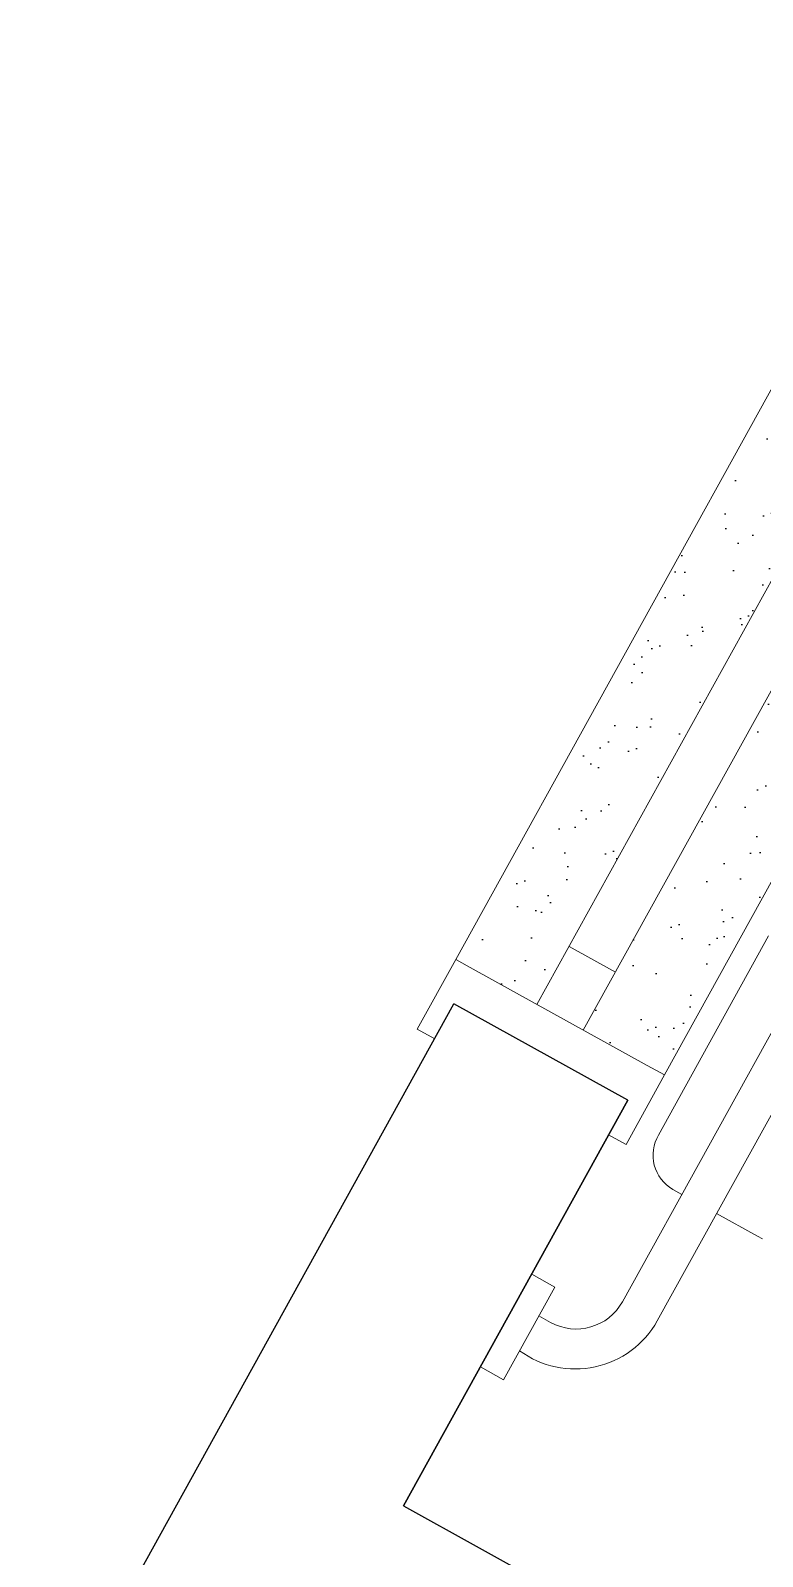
# Model space of a CAD drawing. Header units: metres. Extents: x 2113 to 5678, y -2764 to 956.
# Drawn here: x 3192.921 to 3193.474, y -1646.903 to -1645.751 of the extents above; entities that cross this region are included whole.
import ezdxf

# ---------------------------------------------------------------- set-up
doc = ezdxf.new("R2010")
doc.units = ezdxf.units.M
doc.header["$MEASUREMENT"] = 0
doc.linetypes.add('CONTINU', pattern=[0])
for name, color, linetype in [('_SETOR A', 1, 'Continuous'), ('PAREDE', 7, 'Continuous'), ('TXT_QUADRAFISCAL_5000', 7, 'Continuous'), ('XX-HTC', 8, 'Continuous')]:
    doc.layers.add(name, color=color, linetype=linetype)
for name, color, linetype, lineweight in [('A - Cotas', 254, 'Continuous', 13), ('A - Mobiliário Fixo', 252, 'Continuous', 5), ('AR-EQP-FIX', 1, 'Continuous', 9), ('Esquadrias', 50, 'Continuous', 9)]:
    doc.layers.add(name, color=color, linetype=linetype, lineweight=lineweight)

# ---------------------------------------------------------------- blocks, each defined once
blk = doc.blocks.new('VASO DEFI')
at = {"layer": 'A - Mobiliário Fixo', "extrusion": (0, 0, -1)}
for p, q in [((-0.0426, 0.2173), (-0.0626, 0.2173)), ((-0.0426, 0.1373), (-0.0426, 0.2173)), ((-0.0426, 0.1623), (-0.0326, 0.1623)), ((-0.0626, 0.1373), (-0.0426, 0.1373)), ((0.0074, -0.5677), (0.0074, 0.1223)), ((0.0374, -0.5677), (0.0374, 0.1223))]:
    blk.add_line(p, q, dxfattribs=at)
at = {"layer": 'A - Mobiliário Fixo'}
for p, q in [((0.0074, 0.0297), (-0.0004, 0.0297)), ((0.0374, 0.0297), (0.0726, 0.0297)), ((0.0769, 0.0297), (0.0726, 0.0297)), ((-0.0297, -0.0009), (-0.0297, -0.1727))]:
    blk.add_line(p, q, dxfattribs=at)
at = {"layer": 'A - Mobiliário Fixo', "extrusion": (0, 0, -1)}
for centre, radius, start, end in [((0.0336, 0.1219), 0.071, 82.6996, 179.6722), ((0.0326, 0.1223), 0.04, 90, 180)]:
    blk.add_arc(centre, radius, start, end, dxfattribs=at)
at = {"layer": 'A - Mobiliário Fixo'}
blk.add_arc((0, 0), 0.0297, 90.6777, 181.8268, dxfattribs=at)
blk = doc.blocks.new('GINASIO')
at = {"layer": 'XX-HTC', "ltscale": 5}
h = blk.add_hatch(dxfattribs=at)
h.set_pattern_fill('AR-SAND', color=256, scale=0.001, angle=90, style=0)
h.set_pattern_definition([(127.5, (1665.71458, -2646.801834), (-0.04894132373, -0.0016000313), [0, -0.038608, 0, -0.04318, 0, -0.041275]), (97.5, (1665.71458, -2646.801834), (-0.07168251, 0.0449523283), [0, -0.020828, 0, -0.034798, 0, -0.013335]), (57.5, (1665.71458, -2646.833076), (-0.0001437185, 0.079099237), [0, -0.0127, 0, -0.04572, 0, -0.05969]), (47.5, (1665.71458, -2646.833076), (-0.0222929323, 0.0763556452), [0, -0.00635, 0, -0.029972, 0, -0.03429])])
h.paths.add_polyline_path([(3761.0475, -1187.9897), (3760.9925, -1187.9897), (3760.9775, -1187.9897), (3760.9775, -1187.2497), (3760.9925, -1187.2497), (3761.0475, -1187.2497)])
h.paths.add_polyline_path([(3761.1425, -1187.9897), (3761.0875, -1187.9897), (3761.0875, -1187.2497), (3761.1425, -1187.2497), (3761.1575, -1187.2497), (3761.1575, -1187.9897)])
at = {"layer": 'AR-EQP-FIX', "linetype": 'Continuous'}
for p, q in [((3760.9775, -1187.9897), (3760.9775, -1187.2497)), ((3761.1575, -1187.9897), (3761.1575, -1187.2497))]:
    blk.add_line(p, q, dxfattribs=at)
at = {"layer": 'Esquadrias', "linetype": 'CONTINU'}
for p, q in [((3760.9775, -1187.2497), (3760.9775, -1187.1897)), ((3760.9775, -1187.1897), (3760.9925, -1187.1897)), ((3761.1575, -1187.1897), (3761.1425, -1187.1897)), ((3761.1575, -1187.2497), (3761.1575, -1187.1897)), ((3760.9925, -1187.2497), (3760.9775, -1187.2497)), ((3761.1425, -1187.2497), (3760.9925, -1187.2497)), ((3761.0475, -1187.9897), (3761.0475, -1187.2497)), ((3761.0875, -1187.9897), (3761.0875, -1187.2497)), ((3761.1425, -1187.2497), (3761.1575, -1187.2497)), ((3761.0875, -1187.2997), (3761.0475, -1187.2997))]:
    blk.add_line(p, q, dxfattribs=at)
at = {"layer": 'PAREDE', "ltscale": 5}
for p, q in [((3761.1425, -1183.7697), (3761.1425, -1187.2197)), ((3761.1425, -1183.7697), (3761.1425, -1187.2197)), ((3760.9925, -1186.8697), (3759.0925, -1186.8697)), ((3760.9925, -1186.8697), (3760.9925, -1187.2197)), ((3760.9925, -1187.2197), (3760.9925, -1186.8697)), ((3760.9925, -1187.2197), (3761.1425, -1187.2197)), ((3760.9925, -1187.2197), (3761.1425, -1187.2197))]:
    blk.add_line(p, q, dxfattribs=at)
at = {"layer": 'A - Cotas', "xscale": -1}
blk.add_blockref('VASO DEFI', (3760.9298, -1187.2069), dxfattribs=at)

msp = doc.modelspace()

# ---------------------------------------------------------------- linework, layer by layer
at = {"layer": 'TXT_QUADRAFISCAL_5000', "lineweight": 100}
msp.add_circle((3163.675, -1737.5511), 237.9528, dxfattribs=at)
msp.add_circle((3163.675, -1737.5511), 237.9528, dxfattribs=at)

# ---------------------------------------------------------------- block references
at = {"layer": '_SETOR A', "rotation": 151.0553157846748}
msp.add_blockref('GINASIO', (5909.9961, -4505.6686), dxfattribs=at)

doc.saveas('drawing.dxf')
